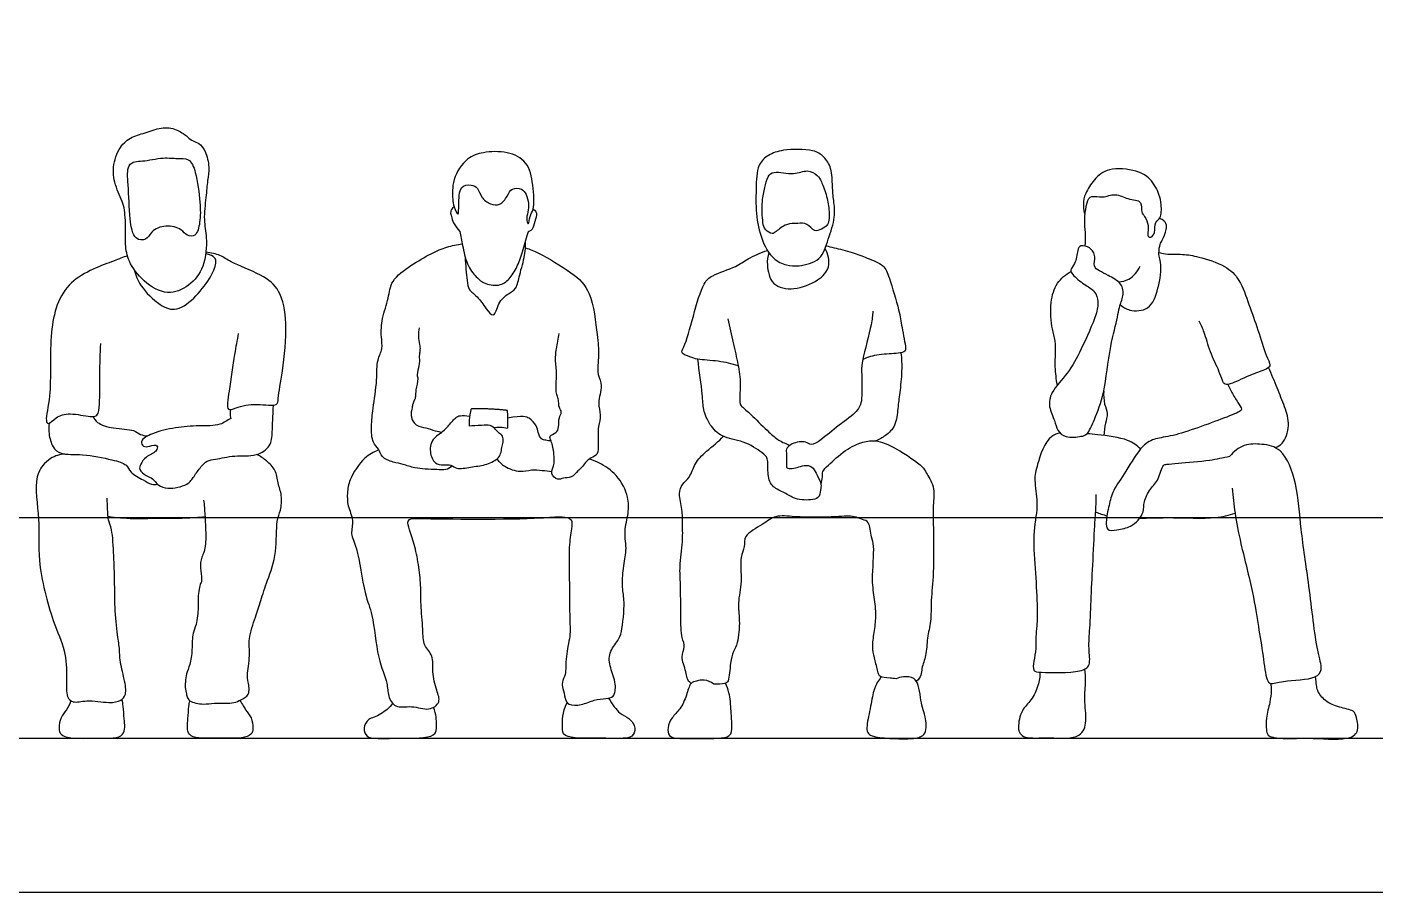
# Model space of a CAD drawing. Header units: millimetres. Extents: x 11.2 to 50.9, y -0.3 to 14.1.
# Drawn here: x 21.341 to 24.134, y 0.177 to 1.969 of the extents above; entities that cross this region are included whole.
import ezdxf

# ---------------------------------------------------------------- set-up
doc = ezdxf.new("R2010")
doc.units = ezdxf.units.MM
for name, color, linetype, true_color in [('AG-DIAGRAM', 7, 'Continuous', 0xfecc66), ('AG-GUIDES', 7, 'Continuous', 0xcccccc), ('AG-PEOPLE', 7, 'Continuous', 0x66ccff), ('X-VPRT', 6, 'Continuous', 0xff00ff)]:
    doc.layers.add(name, color=color, linetype=linetype, true_color=true_color)

msp = doc.modelspace()

# ---------------------------------------------------------------- linework, layer by layer
at = {"layer": 'AG-DIAGRAM'}
msp.add_line((21.2731, 0.4955), (28.6599, 0.4955), dxfattribs=at)
at = {"layer": 'AG-GUIDES'}
msp.add_line((21.2731, 0.9527), (24.8739, 0.9527), dxfattribs=at)
at = {"layer": 'AG-PEOPLE'}
for points, degree, knots in [([(21.5439, 1.5803), (21.5444, 1.573), (21.546, 1.5546), (21.5438, 1.5184), (21.5503, 1.4819), (21.5812, 1.441), (21.6312, 1.4105), (21.679, 1.4319), (21.7101, 1.4712), (21.7147, 1.5328), (21.706, 1.5692), (21.7119, 1.6161), (21.7147, 1.6509), (21.7197, 1.6782), (21.7121, 1.7112), (21.6983, 1.729), (21.6844, 1.7321), (21.673, 1.7423), (21.654, 1.7569), (21.6226, 1.7639), (21.59, 1.7502), (21.5578, 1.7432), (21.5314, 1.7216), (21.5163, 1.6781), (21.5237, 1.6377), (21.543, 1.6005), (21.5435, 1.5868), (21.5439, 1.5803)], 3, [0, 0, 0, 0, 0.286911, 0.631509, 0.976207, 1.383601, 1.805333, 2.195213, 2.59547, 3.035135, 3.389691, 3.77884, 4.118182, 4.418633, 4.748896, 5.01267, 5.218706, 5.438255, 5.716756, 6.034158, 6.372357, 6.698938, 7.024653, 7.402657, 7.772835, 8.137648, 8.390422, 8.390422, 8.390422, 8.390422]), ([(22.3897, 1.5919), (22.388, 1.5857), (22.382, 1.58), (22.3807, 1.5563), (22.3747, 1.5701), (22.3792, 1.5861), (22.3812, 1.6036), (22.376, 1.6227), (22.3669, 1.6349), (22.3446, 1.6365), (22.3367, 1.6185), (22.3218, 1.5983), (22.3004, 1.6017), (22.2815, 1.6149), (22.2764, 1.6362), (22.2615, 1.6435), (22.2374, 1.6406), (22.2362, 1.6129), (22.2352, 1.6032), (22.236, 1.5714), (22.2242, 1.599), (22.2231, 1.6125), (22.2207, 1.6555), (22.2515, 1.699), (22.2862, 1.7106), (22.3362, 1.7129), (22.38, 1.691), (22.39, 1.6437), (22.3926, 1.6027), (22.3897, 1.5919)], 3, [0, 0, 0, 0, 0.231327, 0.456305, 0.610903, 0.850375, 1.092185, 1.342288, 1.558497, 1.801477, 2.045593, 2.319574, 2.568437, 2.83799, 3.094275, 3.316425, 3.570924, 3.844133, 4.05631, 4.305485, 4.539333, 4.772093, 5.134048, 5.539923, 5.879943, 6.279319, 6.657624, 7.052574, 7.455922, 7.455922, 7.455922, 7.455922]), ([(22.9144, 1.4763), (22.9055, 1.4788), (22.8851, 1.4885), (22.8639, 1.5237), (22.8503, 1.5762), (22.8518, 1.6317), (22.8527, 1.684), (22.8776, 1.7051), (22.9076, 1.7164), (22.9696, 1.7166), (22.9925, 1.7016), (23.0094, 1.6763), (23.0094, 1.6389), (23.0123, 1.6096), (23.017, 1.5739), (23.0006, 1.5302), (22.9885, 1.4843), (22.9407, 1.473), (22.9227, 1.474), (22.9144, 1.4763)], 3, [0, 0, 0, 0, 0.297865, 0.642057, 1.042659, 1.458122, 1.842905, 2.13324, 2.445788, 2.869184, 3.149411, 3.439598, 3.770187, 4.068507, 4.389503, 4.7642, 5.128356, 5.488916, 5.770476, 5.770476, 5.770476, 5.770476]), ([(21.5646, 1.69), (21.56, 1.6889), (21.5471, 1.6824), (21.5514, 1.639), (21.553, 1.5746), (21.5609, 1.5284), (21.5896, 1.5259), (21.5976, 1.5472), (21.6282, 1.5608), (21.6613, 1.5517), (21.6713, 1.5359), (21.6926, 1.5345), (21.7004, 1.5671), (21.7005, 1.6059), (21.6922, 1.6662), (21.6786, 1.6986), (21.6514, 1.696), (21.624, 1.6999), (21.5808, 1.6905), (21.5693, 1.6912), (21.5646, 1.69)], 3, [0, 0, 0, 0, 0.221199, 0.580979, 1.061497, 1.431132, 1.683715, 1.938102, 2.259414, 2.584467, 2.824047, 3.047448, 3.350539, 3.720719, 4.17252, 4.48775, 4.759125, 5.070555, 5.447252, 5.675568, 5.675568, 5.675568, 5.675568]), ([(23.6566, 1.5767), (23.6543, 1.5803), (23.6489, 1.5848), (23.6514, 1.6068), (23.6371, 1.6113), (23.6213, 1.6121), (23.5953, 1.6265), (23.5707, 1.6138), (23.5456, 1.6217), (23.536, 1.6072), (23.5331, 1.5716), (23.5282, 1.6039), (23.5333, 1.6249), (23.5519, 1.6543), (23.5817, 1.6793), (23.6391, 1.6732), (23.6697, 1.6567), (23.6879, 1.6226), (23.6916, 1.6024), (23.6921, 1.5721), (23.6768, 1.5659), (23.6794, 1.5433), (23.671, 1.5319), (23.6629, 1.5349), (23.6633, 1.5449), (23.6657, 1.5578), (23.6598, 1.5719), (23.6566, 1.5767)], 3, [0, 0, 0, 0, 0.190299, 0.437819, 0.636029, 0.866211, 1.166418, 1.4608, 1.732439, 1.963212, 2.234964, 2.476208, 2.760543, 3.090638, 3.44158, 3.859056, 4.181361, 4.528103, 4.791191, 5.084957, 5.293611, 5.554935, 5.753531, 5.891026, 6.058715, 6.270974, 6.529055, 6.529055, 6.529055, 6.529055]), ([(22.87, 1.6364), (22.868, 1.6274), (22.8632, 1.6088), (22.8647, 1.5643), (22.8692, 1.5489), (22.8854, 1.539), (22.894, 1.5458), (22.9141, 1.5632), (22.938, 1.5615), (22.9579, 1.5644), (22.9719, 1.5432), (22.9872, 1.5506), (23.0033, 1.5582), (23.0036, 1.5888), (22.9991, 1.6171), (22.9873, 1.6486), (22.9803, 1.6625), (22.9566, 1.6755), (22.9302, 1.661), (22.8892, 1.6723), (22.8747, 1.66), (22.8717, 1.6445), (22.87, 1.6364)], 3, [0, 0, 0, 0, 0.295216, 0.655348, 0.874401, 1.089156, 1.258184, 1.533187, 1.799576, 2.035357, 2.283944, 2.488602, 2.706938, 2.992593, 3.297207, 3.608813, 3.823957, 4.084456, 4.379672, 4.723781, 4.939538, 5.205228, 5.205228, 5.205228, 5.205228]), ([(22.226, 1.5964), (22.2164, 1.5885), (22.2208, 1.5766), (22.2246, 1.559), (22.2381, 1.5458)], 3, [0, 0, 0, 0, 0.487386, 1.100025, 1.100025, 1.100025, 1.100025]), ([(22.3804, 1.5456), (22.3889, 1.5484), (22.3908, 1.5582), (22.3965, 1.5757), (22.3993, 1.5842), (22.3897, 1.5919)], 3, [0, 0, 0, 0, 0.350214, 0.802569, 1.160636, 1.160636, 1.160636, 1.160636]), ([(23.5327, 1.5829), (23.5322, 1.5759), (23.5314, 1.5621), (23.5347, 1.5373), (23.5331, 1.5263), (23.5332, 1.5153)], 3, [0, 0, 0, 0, 0.2762647, 0.5701591, 0.8319261, 0.8319261, 0.8319261, 0.8319261]), ([(23.6862, 1.5001), (23.687, 1.5174), (23.6943, 1.5282), (23.7029, 1.5485), (23.7029, 1.5664), (23.6878, 1.5728)], 3, [0, 0, 0, 0, 0.502654, 1.113637, 1.681132, 1.681132, 1.681132, 1.681132]), ([(22.2381, 1.5458), (22.2395, 1.5359), (22.2434, 1.5166), (22.2514, 1.4775), (22.2709, 1.4508), (22.2899, 1.4359), (22.323, 1.4315), (22.3434, 1.4493), (22.3589, 1.4761), (22.3688, 1.5059), (22.3761, 1.535), (22.3804, 1.5456)], 3, [0, 0, 0, 0, 0.325943, 0.701579, 1.040165, 1.330688, 1.659254, 1.958852, 2.285745, 2.636388, 2.983698, 2.983698, 2.983698, 2.983698]), ([(22.2202, 1.061), (22.2162, 1.0505), (22.187, 1.0528), (22.1454, 1.0535), (22.1209, 1.0638), (22.1002, 1.0669), (22.0749, 1.0766), (22.0708, 1.0957), (22.0554, 1.108), (22.0539, 1.1435), (22.0577, 1.1794), (22.0672, 1.237), (22.0648, 1.2786), (22.0793, 1.3024), (22.0738, 1.3281), (22.0758, 1.3662), (22.091, 1.4071), (22.0941, 1.4453), (22.1367, 1.476), (22.1772, 1.4999), (22.2103, 1.5143), (22.2321, 1.5186), (22.2428, 1.5197)], 3, [0, 0, 0, 0, 0.316522, 0.710053, 1.004214, 1.273588, 1.564813, 1.808829, 2.056179, 2.389555, 2.749976, 3.197124, 3.573296, 3.865371, 4.154986, 4.515083, 4.901405, 5.251517, 5.662277, 6.068969, 6.417148, 6.749208, 6.749208, 6.749208, 6.749208]), ([(22.2491, 1.4923), (22.2488, 1.4763), (22.2536, 1.4454), (22.2545, 1.4245), (22.2756, 1.411), (22.2906, 1.3875), (22.3093, 1.3636), (22.3168, 1.3992), (22.3376, 1.417), (22.3565, 1.4266), (22.3611, 1.4567), (22.3739, 1.4962), (22.3738, 1.5155), (22.3736, 1.525)], 3, [0, 0, 0, 0, 0.395455, 0.645678, 0.915334, 1.233983, 1.484917, 1.773618, 2.080133, 2.328561, 2.633763, 3.003742, 3.309068, 3.309068, 3.309068, 3.309068]), ([(22.3736, 1.5119), (22.3832, 1.5084), (22.4024, 1.5015), (22.4716, 1.4604), (22.5126, 1.4222), (22.5222, 1.3312), (22.5271, 1.2915), (22.5208, 1.2488), (22.5357, 1.2265), (22.5214, 1.1904), (22.5318, 1.1659), (22.524, 1.1422), (22.5244, 1.1215), (22.524, 1.1064), (22.5255, 1.0822), (22.5094, 1.0775), (22.4979, 1.0679), (22.4901, 1.0557), (22.4822, 1.0499), (22.4695, 1.0341), (22.4521, 1.0363), (22.4405, 1.0286), (22.4238, 1.0447), (22.4341, 1.0601), (22.4338, 1.0846), (22.4285, 1.1102), (22.4209, 1.1232), (22.4388, 1.1275), (22.4436, 1.141), (22.442, 1.1596), (22.4507, 1.1712), (22.4426, 1.181), (22.4428, 1.1933), (22.4408, 1.204), (22.4359, 1.2131), (22.4383, 1.2418), (22.4379, 1.2618), (22.4357, 1.276), (22.4365, 1.2891), (22.4373, 1.303), (22.4414, 1.3183), (22.443, 1.329), (22.4437, 1.3344)], 3, [0, 0, 0, 0, 0.316529, 0.818336, 1.251337, 1.78086, 2.15586, 2.514373, 2.798598, 3.13743, 3.425797, 3.705087, 3.960835, 4.189912, 4.452495, 4.667754, 4.890257, 5.102371, 5.282848, 5.529327, 5.759916, 5.958099, 6.194823, 6.422188, 6.705711, 7.00381, 7.191109, 7.403673, 7.61359, 7.858971, 8.060564, 8.246584, 8.446547, 8.630437, 8.810767, 9.11426, 9.376079, 9.588643, 9.793046, 10.00561, 10.232461, 10.46305, 10.46305, 10.46305, 10.46305]), ([(22.8779, 1.5022), (22.8755, 1.4937), (22.8731, 1.4767), (22.8826, 1.4308), (22.9316, 1.423), (22.9801, 1.4423), (23.0077, 1.4702), (23.001, 1.4991), (22.9948, 1.5104)], 3, [0, 0, 0, 0, 0.280028, 0.626893, 0.984488, 1.379749, 1.70376, 2.042317, 2.042317, 2.042317, 2.042317]), ([(22.9969, 1.5161), (23.0024, 1.5147), (23.0134, 1.5116), (23.0525, 1.5029), (23.0818, 1.49), (23.1172, 1.4779), (23.1282, 1.449), (23.1488, 1.3814), (23.1531, 1.3499), (23.1624, 1.3053), (23.1608, 1.2963), (23.1457, 1.2924), (23.1033, 1.2918), (23.0828, 1.2847), (23.0727, 1.2804)], 3, [0, 0, 0, 0, 0.225669, 0.563412, 0.887215, 1.246616, 1.551982, 2.005831, 2.347998, 2.713979, 2.863274, 3.066444, 3.373008, 3.694821, 3.694821, 3.694821, 3.694821]), ([(23.5368, 1.1262), (23.5335, 1.1228), (23.525, 1.1209), (23.493, 1.1168), (23.4751, 1.1329), (23.471, 1.1542), (23.4566, 1.1825), (23.4622, 1.2147), (23.4998, 1.2525), (23.5253, 1.3003), (23.5573, 1.3713), (23.5612, 1.3989), (23.5547, 1.4234), (23.5314, 1.4352), (23.5078, 1.4546), (23.5016, 1.467), (23.5145, 1.4787), (23.5174, 1.5055), (23.5226, 1.519), (23.5438, 1.5128), (23.5499, 1.5035), (23.5558, 1.493), (23.5489, 1.4728), (23.5639, 1.4633), (23.5811, 1.4544), (23.6111, 1.4392), (23.6142, 1.4121), (23.6031, 1.388), (23.6014, 1.3661), (23.5832, 1.3049), (23.5752, 1.2124), (23.5544, 1.1593), (23.5422, 1.1315), (23.5368, 1.1262)], 3, [0, 0, 0, 0, 0.206925, 0.523403, 0.788616, 1.052264, 1.368757, 1.682874, 2.089722, 2.527144, 3.02862, 3.329033, 3.596322, 3.888548, 4.206029, 4.395492, 4.617751, 4.917125, 5.111263, 5.355602, 5.547478, 5.740033, 5.986271, 6.204815, 6.465051, 6.786234, 7.068956, 7.356639, 7.618971, 8.071415, 8.632201, 9.073425, 9.406271, 9.406271, 9.406271, 9.406271]), ([(21.5489, 1.4953), (21.5393, 1.4919), (21.5208, 1.4834), (21.4159, 1.4483), (21.3843, 1.3374), (21.3936, 1.2108), (21.378, 1.1573), (21.3849, 1.1434), (21.4016, 1.1633), (21.4298, 1.1707), (21.4705, 1.1611), (21.4889, 1.1627), (21.4921, 1.1918), (21.4911, 1.2515), (21.4928, 1.2921), (21.4937, 1.3132)], 3, [0, 0, 0, 0, 0.316533, 0.885147, 1.487096, 2.143409, 2.553818, 2.711864, 2.967045, 3.283328, 3.653578, 3.870486, 4.151536, 4.599062, 5.054982, 5.054982, 5.054982, 5.054982]), ([(21.5633, 1.4662), (21.5664, 1.4546), (21.5745, 1.4318), (21.6145, 1.3916), (21.6524, 1.3779), (21.6934, 1.4118), (21.7222, 1.4502), (21.7357, 1.4824), (21.7277, 1.4952), (21.7164, 1.4983), (21.711, 1.4994)], 3, [0, 0, 0, 0, 0.343213, 0.768597, 1.110338, 1.508533, 1.918976, 2.240172, 2.446748, 2.670276, 2.670276, 2.670276, 2.670276]), ([(21.7787, 1.3341), (21.776, 1.3196), (21.7707, 1.2907), (21.7609, 1.2202), (21.7523, 1.1706), (21.7767, 1.1826), (21.8154, 1.1904), (21.8611, 1.1817), (21.8609, 1.2029), (21.8718, 1.2601), (21.881, 1.3529), (21.8683, 1.4246), (21.8278, 1.4572), (21.7635, 1.4805), (21.7427, 1.497), (21.7221, 1.5014), (21.7114, 1.5026)], 3, [0, 0, 0, 0, 0.380198, 0.881468, 1.232515, 1.46121, 1.842338, 2.202317, 2.412142, 2.846209, 3.413722, 3.887823, 4.292574, 4.760561, 5.05756, 5.366824, 5.366824, 5.366824, 5.366824]), ([(22.8147, 1.2673), (22.8011, 1.2712), (22.7755, 1.2781), (22.7303, 1.2795), (22.7166, 1.2858), (22.6933, 1.2928), (22.7053, 1.3088), (22.7214, 1.3708), (22.741, 1.4381), (22.7604, 1.456), (22.8102, 1.4711), (22.8333, 1.4896), (22.8614, 1.5015), (22.8752, 1.5064)], 3, [0, 0, 0, 0, 0.364073, 0.730573, 0.959745, 1.199905, 1.400687, 1.858224, 2.326522, 2.609876, 3.027755, 3.336343, 3.697451, 3.697451, 3.697451, 3.697451]), ([(23.6064, 1.394), (23.612, 1.389), (23.6249, 1.3797), (23.6694, 1.3812), (23.6863, 1.4282), (23.694, 1.478), (23.6826, 1.5049), (23.6982, 1.4975), (23.7374, 1.4996), (23.7685, 1.4933), (23.8248, 1.4762), (23.8551, 1.4459), (23.8731, 1.3929), (23.8919, 1.3429), (23.9065, 1.2915), (23.9188, 1.2695), (23.9115, 1.26), (23.8769, 1.2497), (23.8409, 1.2312), (23.823, 1.2264), (23.8172, 1.238), (23.8112, 1.2579), (23.7912, 1.296), (23.7817, 1.3364), (23.7734, 1.352), (23.7695, 1.3596)], 3, [0, 0, 0, 0, 0.273271, 0.621309, 1.009267, 1.430663, 1.684444, 1.862623, 2.22096, 2.55695, 2.986848, 3.357541, 3.778588, 4.207497, 4.629836, 4.897444, 5.063459, 5.40603, 5.783873, 6.005242, 6.185398, 6.445893, 6.824831, 7.195525, 7.485079, 7.485079, 7.485079, 7.485079]), ([(23.4759, 1.2274), (23.4739, 1.2401), (23.4698, 1.2642), (23.4742, 1.3198), (23.4636, 1.3429), (23.4602, 1.3993), (23.4728, 1.4395), (23.4934, 1.457), (23.5043, 1.463)], 3, [0, 0, 0, 0, 0.356335, 0.77169, 1.065786, 1.487064, 1.858826, 2.208931, 2.208931, 2.208931, 2.208931]), ([(23.6026, 1.4412), (23.6101, 1.4416), (23.6292, 1.4457), (23.6427, 1.463), (23.6477, 1.474)], 3, [1.9439181, 1.9439181, 1.9439181, 1.9439181, 2.1559093, 2.5013176, 2.5013176, 2.5013176, 2.5013176]), ([(23.0936, 1.3804), (23.0927, 1.371), (23.0919, 1.3539), (23.0708, 1.2781), (23.07, 1.2574), (23.0722, 1.2002), (23.0672, 1.1844), (23.0601, 1.1704), (23.022, 1.1439), (22.9885, 1.1148), (22.9655, 1.1006), (22.9548, 1.1122), (22.9259, 1.1081), (22.9126, 1.095), (22.9156, 1.0836), (22.9146, 1.0655), (22.9144, 1.0563)], 3, [0, 0, 0, 0, 0.297988, 0.779537, 1.064817, 1.477003, 1.703975, 1.911485, 2.290169, 2.679688, 2.943177, 3.14104, 3.434979, 3.661645, 3.843873, 4.137977, 4.137977, 4.137977, 4.137977]), ([(22.1533, 1.3462), (22.1522, 1.3404), (22.1511, 1.3287), (22.1543, 1.3116), (22.1559, 1.3009), (22.1533, 1.2905), (22.1542, 1.2774), (22.1536, 1.268), (22.1476, 1.2483), (22.1526, 1.2404), (22.1455, 1.2176), (22.1465, 1.2042), (22.1437, 1.196), (22.1396, 1.1884), (22.1391, 1.18), (22.1371, 1.1742), (22.1369, 1.1639), (22.1382, 1.1575), (22.1426, 1.148), (22.1529, 1.1413), (22.1728, 1.1378), (22.189, 1.1313), (22.2047, 1.1298), (22.1801, 1.1181), (22.1734, 1.0897), (22.1847, 1.0632), (22.2039, 1.0612), (22.22, 1.0636), (22.2314, 1.0517), (22.2612, 1.0583), (22.2896, 1.0607), (22.3161, 1.0729), (22.323, 1.0851), (22.3247, 1.0981), (22.3279, 1.1088), (22.3279, 1.1226), (22.3195, 1.1268), (22.3121, 1.1357), (22.3005, 1.1457), (22.2836, 1.1431), (22.263, 1.1432), (22.2576, 1.1423)], 3, [0, 0, 0, 0, 0.240943, 0.478121, 0.663751, 0.849694, 1.051538, 1.23427, 1.483747, 1.654812, 1.926899, 2.13937, 2.303087, 2.470045, 2.631557, 2.775838, 2.95523, 3.103105, 3.281037, 3.477648, 3.733656, 3.986186, 4.150729, 4.393946, 4.702693, 4.991061, 5.228647, 5.451202, 5.664371, 5.968204, 6.28524, 6.584775, 6.791251, 6.99344, 7.188763, 7.389009, 7.553468, 7.748589, 7.961971, 8.201392, 8.487307, 8.487307, 8.487307, 8.487307]), ([(22.7929, 1.3644), (22.7967, 1.3479), (22.8041, 1.3152), (22.8145, 1.2701), (22.8213, 1.2309), (22.8155, 1.1879), (22.8247, 1.1811), (22.8461, 1.162), (22.8776, 1.1297), (22.8979, 1.1126), (22.9139, 1.1054), (22.9218, 1.1028)], 3, [0, 0, 0, 0, 0.399046, 0.7774, 1.142033, 1.49356, 1.66442, 1.960191, 2.342043, 2.631979, 2.911632, 2.911632, 2.911632, 2.911632]), ([(23.1519, 1.2943), (23.1531, 1.2818), (23.1544, 1.2571), (23.1495, 1.2117), (23.1452, 1.1802), (23.1419, 1.1417), (23.121, 1.1227), (23.1066, 1.1147), (23.0995, 1.1117)], 3, [0, 0, 0, 0, 0.343538, 0.7199, 1.03687, 1.35086, 1.657488, 1.926253, 1.926253, 1.926253, 1.926253]), ([(22.9144, 1.0563), (22.9184, 1.0553), (22.9267, 1.052), (22.9545, 1.0645), (22.9715, 1.0563), (22.9774, 1.0408), (22.9883, 1.0216), (22.9845, 1.0102), (22.9843, 0.9886), (22.9455, 0.9889), (22.9293, 0.9927), (22.9077, 1.0064), (22.8822, 1.0162), (22.8746, 1.0457), (22.8778, 1.0761), (22.8636, 1.0882), (22.8256, 1.1136), (22.7811, 1.1167), (22.7536, 1.1462), (22.7416, 1.1762), (22.7412, 1.2086), (22.7339, 1.2569), (22.7308, 1.2811)], 3, [0, 0, 0, 0, 0.197458, 0.4967, 0.723288, 0.950299, 1.206044, 1.398909, 1.625919, 1.947862, 2.186885, 2.464454, 2.748701, 3.048076, 3.347651, 3.575725, 3.949356, 4.314433, 4.62795, 4.981161, 5.302947, 5.782217, 5.782217, 5.782217, 5.782217]), ([(23.9272, 1.0978), (23.933, 1.0997), (23.946, 1.107), (23.9594, 1.1446), (23.9471, 1.1828), (23.9314, 1.2216), (23.9198, 1.2498), (23.9138, 1.2638)], 3, [8.377684, 8.377684, 8.377684, 8.377684, 8.570199, 8.927554, 9.289453, 9.660656, 10.048601, 10.048601, 10.048601, 10.048601]), ([(23.572, 1.215), (23.5717, 1.206), (23.5721, 1.188), (23.5821, 1.1684), (23.5742, 1.148), (23.5731, 1.1315), (23.5723, 1.1231)], 3, [0, 0, 0, 0, 0.297266, 0.556916, 0.816329, 1.103696, 1.103696, 1.103696, 1.103696]), ([(23.8292, 1.2286), (23.8319, 1.223), (23.8375, 1.212), (23.849, 1.1922), (23.8587, 1.1778), (23.8553, 1.1722), (23.8168, 1.157), (23.7171, 1.1202), (23.6802, 1.1182), (23.6492, 1.1026), (23.6187, 1.0481), (23.591, 1.0105), (23.5828, 0.9783), (23.5764, 0.9475), (23.5778, 0.9249), (23.6013, 0.9269), (23.6278, 0.9334), (23.6436, 0.9464), (23.6558, 0.9648), (23.654, 0.9861), (23.6682, 1.0133), (23.6869, 1.0304), (23.6931, 1.0626), (23.7041, 1.0634), (23.7288, 1.0657), (23.7913, 1.0706), (23.8185, 1.0769), (23.8334, 1.0799)], 3, [0, 0, 0, 0, 0.246459, 0.528388, 0.755303, 0.867797, 1.222997, 1.825086, 2.173262, 2.490975, 2.942532, 3.335945, 3.665983, 4.019414, 4.210404, 4.454879, 4.762702, 5.019425, 5.278425, 5.539083, 5.847399, 6.146033, 6.453957, 6.616054, 6.896958, 7.357788, 7.707567, 7.707567, 7.707567, 7.707567]), ([(21.7631, 1.158), (21.7551, 1.1545), (21.7415, 1.1418), (21.6957, 1.144), (21.6487, 1.14), (21.6032, 1.1294), (21.5741, 1.1136), (21.5812, 1.0981), (21.5949, 1.1006), (21.6135, 1.1052), (21.6091, 1.0871), (21.5868, 1.0803), (21.5761, 1.0641), (21.5721, 1.0516), (21.5879, 1.0391), (21.6011, 1.0343), (21.6068, 1.0267), (21.6143, 1.0189), (21.6331, 1.0109), (21.6746, 1.0188), (21.6865, 1.038), (21.7006, 1.0579), (21.7139, 1.0716), (21.7327, 1.0735), (21.772, 1.0829), (21.8152, 1.0783), (21.8475, 1.0997), (21.8491, 1.1312), (21.8506, 1.162), (21.8516, 1.1857)], 3, [0.588208, 0.588208, 0.588208, 0.588208, 0.881773, 1.262716, 1.668761, 2.073849, 2.378982, 2.566398, 2.779195, 3.000252, 3.193307, 3.470954, 3.723513, 3.915324, 4.162162, 4.382319, 4.554118, 4.738309, 4.995729, 5.360956, 5.633218, 5.918416, 6.162806, 6.406601, 6.773857, 7.159343, 7.492973, 7.808852, 8.199854, 8.199854, 8.199854, 8.199854]), ([(21.7626, 1.1766), (21.7617, 1.1723), (21.7617, 1.1633), (21.7627, 1.1598), (21.7631, 1.158)], 3, [0, 0, 0, 0, 0.2086187, 0.3416336, 0.3416336, 0.3416336, 0.3416336]), ([(22.2576, 1.1423), (22.2573, 1.1627), (22.2621, 1.1789), (22.2965, 1.1797), (22.3361, 1.1755), (22.3364, 1.1629), (22.3367, 1.1379)], 2, [0.0658607, 0.0658607, 0.0658607, 0.1633513, 0.1633513, 0.4137499, 0.4137499, 0.4954632, 0.4954632, 0.4954632]), ([(21.3868, 1.1482), (21.3858, 1.1409), (21.3853, 1.1265), (21.3929, 1.0981), (21.4117, 1.0818), (21.4577, 1.0859), (21.5147, 1.0731), (21.5484, 1.0645), (21.554, 1.0448), (21.5816, 1.0314), (21.5978, 1.0202), (21.6076, 1.0211), (21.6119, 1.0218)], 3, [0, 0, 0, 0, 0.267703, 0.571029, 0.837485, 1.219298, 1.668664, 1.989544, 2.229007, 2.541166, 2.795597, 3.002906, 3.002906, 3.002906, 3.002906]), ([(21.4778, 1.1622), (21.4803, 1.1577), (21.4861, 1.1475), (21.52, 1.1361), (21.562, 1.1364), (21.5748, 1.1239), (21.5859, 1.1225), (21.5911, 1.1221)], 3, [0, 0, 0, 0, 0.224421, 0.563047, 0.932961, 1.164138, 1.389509, 1.389509, 1.389509, 1.389509]), ([(22.1983, 1.1278), (22.2035, 1.1324), (22.2135, 1.141), (22.2277, 1.1601), (22.2382, 1.1649), (22.2504, 1.1642), (22.2573, 1.1628)], 3, [0, 0, 0, 0, 0.274309, 0.56205, 0.765755, 1.004566, 1.004566, 1.004566, 1.004566]), ([(22.4268, 1.1116), (22.4232, 1.1116), (22.4162, 1.113), (22.4057, 1.1145), (22.3996, 1.1296), (22.3977, 1.1434), (22.3822, 1.1598), (22.3692, 1.1646), (22.3364, 1.1589)], 3, [0, 0, 0, 0, 0.262181, 0.509632, 0.814138, 1.115388, 1.486756, 1.827376, 1.827376, 1.827376, 1.827376]), ([(22.3079, 1.1391), (22.3124, 1.1399), (22.3204, 1.1407), (22.3316, 1.1392), (22.3367, 1.1379)], 3, [0, 0, 0, 0, 0.2116767, 0.4062334, 0.4062334, 0.4062334, 0.4062334]), ([(22.7169, 0.6091), (22.7084, 0.6153), (22.7079, 0.635), (22.6939, 0.6641), (22.7063, 0.6849), (22.6961, 0.7052), (22.6954, 0.7508), (22.6956, 0.8142), (22.6925, 0.8509), (22.7002, 0.9023), (22.6992, 0.9371), (22.6994, 0.9694), (22.6904, 1.0013), (22.6979, 1.0235), (22.7153, 1.0354), (22.7244, 1.0668), (22.7461, 1.0892), (22.7753, 1.1111), (22.7835, 1.1211)], 3, [16.749974, 16.749974, 16.749974, 16.749974, 17.032141, 17.366783, 17.63476, 17.897853, 18.298241, 18.770075, 19.135576, 19.554586, 19.906274, 20.241139, 20.57285, 20.843669, 21.099384, 21.419565, 21.75428, 22.106453, 22.106453, 22.106453, 22.106453]), ([(23.4816, 1.128), (23.4755, 1.1268), (23.4515, 1.1179), (23.4343, 1.0624), (23.4265, 1.0307), (23.4378, 0.9813), (23.4245, 0.9241), (23.4296, 0.8475), (23.4349, 0.7758), (23.434, 0.7292), (23.4308, 0.7063), (23.4324, 0.681), (23.4269, 0.6568), (23.4246, 0.634), (23.4447, 0.6314), (23.5225, 0.6307), (23.5462, 0.6457), (23.5396, 0.684), (23.544, 0.7245), (23.546, 0.7914), (23.5497, 0.8608), (23.5535, 0.9423), (23.5555, 0.9609), (23.5565, 0.9879), (23.5567, 1.0007)], 3, [1.424981, 1.424981, 1.424981, 1.424981, 1.570975, 2.031064, 2.366958, 2.75849, 3.197374, 3.701821, 4.194751, 4.579361, 4.850653, 5.134324, 5.427892, 5.673569, 5.904121, 6.413339, 6.690454, 7.02218, 7.394424, 7.856154, 8.356099, 8.860273, 9.115715, 9.471658, 9.471658, 9.471658, 9.471658]), ([(23.6485, 1.0951), (23.6403, 1.1021), (23.6235, 1.1167), (23.5684, 1.124), (23.5441, 1.126), (23.5372, 1.1265)], 3, [0, 0, 0, 0, 0.3248285, 0.7813287, 0.9671031, 0.9671031, 0.9671031, 0.9671031]), ([(22.0699, 1.0932), (22.0593, 1.0883), (22.0373, 1.0783), (22.0087, 1.0331), (22.0044, 1.0049), (22.0043, 0.9766), (22.0193, 0.9478), (22.0097, 0.9177), (22.0269, 0.8911), (22.0394, 0.7905), (22.0593, 0.7526), (22.0649, 0.6631), (22.0887, 0.6122), (22.0881, 0.5838), (22.1031, 0.5559), (22.1387, 0.5652), (22.1729, 0.5505), (22.1998, 0.57), (22.1887, 0.5959), (22.1795, 0.6326), (22.1843, 0.6669), (22.1611, 0.6879), (22.1618, 0.7219), (22.1563, 0.7723), (22.1579, 0.804), (22.1529, 0.8543), (22.1453, 0.8924), (22.1336, 0.9255), (22.1268, 0.9517), (22.1788, 0.9502), (22.3772, 0.9479), (22.4444, 0.9557), (22.4719, 0.9518), (22.4689, 0.9286), (22.463, 0.8902), (22.4652, 0.8201), (22.4647, 0.753), (22.4675, 0.7069), (22.4605, 0.6871), (22.4565, 0.644), (22.4576, 0.6282), (22.4485, 0.6113), (22.4514, 0.5995), (22.456, 0.5776), (22.4615, 0.5634), (22.4913, 0.5638), (22.5157, 0.5758), (22.5398, 0.5779), (22.5586, 0.5796), (22.5624, 0.6099), (22.549, 0.6411), (22.5447, 0.6728), (22.5667, 0.6984), (22.5738, 0.7159), (22.5806, 0.7786), (22.5739, 0.804), (22.5759, 0.8525), (22.5851, 0.8849), (22.5769, 0.9237), (22.5882, 0.9622), (22.5878, 0.9973), (22.5672, 1.0408), (22.5283, 1.0667), (22.5131, 1.072), (22.5057, 1.0739)], 3, [0, 0, 0, 0, 0.337831, 0.793297, 1.10345, 1.398258, 1.717712, 2.018323, 2.334318, 2.832581, 3.221376, 3.754827, 4.182347, 4.481279, 4.767588, 5.09349, 5.437641, 5.721624, 6.003459, 6.359512, 6.685721, 6.982204, 7.309483, 7.718605, 8.03992, 8.340406, 8.698125, 9.044394, 9.290827, 9.666302, 11.313931, 11.789427, 12.058379, 12.300146, 12.616154, 13.012985, 13.49016, 13.868492, 14.134522, 14.503352, 14.737493, 14.97406, 15.168462, 15.411336, 15.627936, 15.895009, 16.193753, 16.476363, 16.700419, 16.988282, 17.327564, 17.64213, 17.955957, 18.213264, 18.658932, 18.958695, 19.241496, 19.570282, 19.927581, 20.282041, 20.620506, 21.064935, 21.446389, 21.720308, 21.720308, 21.720308, 21.720308]), ([(22.9862, 1.0215), (22.9876, 1.0266), (22.9903, 1.0368), (22.9881, 1.0494), (23.0031, 1.0623), (23.0355, 1.0943), (23.0723, 1.1102), (23.1012, 1.1145), (23.1425, 1.0975), (23.1973, 1.06), (23.2035, 1.046), (23.2232, 1.0166), (23.2174, 0.9758), (23.2193, 0.9316), (23.2205, 0.8382), (23.2135, 0.7839), (23.2151, 0.7378), (23.2054, 0.704), (23.2052, 0.6667), (23.1936, 0.6419), (23.1939, 0.6214), (23.1839, 0.6137)], 3, [0, 0, 0, 0, 0.226444, 0.416049, 0.654932, 1.042688, 1.402944, 1.69576, 2.084065, 2.565373, 2.791597, 3.120267, 3.484042, 3.87729, 4.436995, 4.876744, 5.260897, 5.605854, 5.955022, 6.264732, 6.546627, 6.546627, 6.546627, 6.546627]), ([(23.838, 1.0137), (23.8395, 0.9965), (23.8438, 0.9605), (23.8555, 0.8976), (23.882, 0.7979), (23.8919, 0.7281), (23.9025, 0.669), (23.9078, 0.6182), (23.9175, 0.6061), (23.9454, 0.6165), (24.0116, 0.6164), (24.0264, 0.6394), (24.0117, 0.6819), (23.9983, 0.8143), (23.9796, 0.9263), (23.9748, 1.0194), (23.9451, 1.0972), (23.9002, 1.1057), (23.8622, 1.1061), (23.8413, 1.0894), (23.8334, 1.0799)], 3, [0, 0, 0, 0, 0.41279, 0.874595, 1.457035, 1.942194, 2.393496, 2.794198, 2.981763, 3.281885, 3.746074, 4.001956, 4.36506, 5.027947, 5.65298, 6.210422, 6.706804, 7.070353, 7.416915, 7.765755, 7.765755, 7.765755, 7.765755]), ([(21.4196, 1.0845), (21.4092, 1.0836), (21.3873, 1.0782), (21.3513, 1.0377), (21.3695, 0.9478), (21.3604, 0.8633), (21.3923, 0.7385), (21.4211, 0.6802), (21.4239, 0.6218), (21.4208, 0.5823), (21.4368, 0.5673), (21.4654, 0.5764), (21.5096, 0.5676), (21.5356, 0.5724), (21.548, 0.5867), (21.5429, 0.619), (21.5324, 0.6569), (21.5334, 0.6796), (21.5279, 0.7109), (21.5221, 0.7676), (21.523, 0.821), (21.5208, 0.87), (21.5182, 0.9281), (21.5089, 0.9471), (21.5088, 0.9595), (21.5072, 0.9743), (21.5073, 0.9933)], 3, [0, 0, 0, 0, 0.320509, 0.713049, 1.242508, 1.74759, 2.387814, 2.856905, 3.289609, 3.640858, 3.871936, 4.174073, 4.563043, 4.849699, 5.074801, 5.396552, 5.758978, 6.027549, 6.34473, 6.778522, 7.201272, 7.607389, 7.992478, 8.248539, 8.444309, 8.641874, 8.641874, 8.641874, 8.641874]), ([(21.7069, 0.9891), (21.708, 0.9788), (21.7097, 0.9582), (21.7111, 0.9291), (21.712, 0.8873), (21.6995, 0.8655), (21.7002, 0.8433), (21.7043, 0.8207), (21.6985, 0.8152), (21.6944, 0.7818), (21.6962, 0.7679), (21.6927, 0.7297), (21.6831, 0.714), (21.6835, 0.6789), (21.6798, 0.6488), (21.6703, 0.6299), (21.6695, 0.6132), (21.6679, 0.6045), (21.6709, 0.5904), (21.6723, 0.5814), (21.6772, 0.5709), (21.7079, 0.5644), (21.728, 0.5702), (21.7707, 0.5668), (21.7827, 0.5758), (21.8044, 0.5841), (21.7992, 0.6132), (21.7959, 0.6265), (21.8044, 0.6684), (21.7982, 0.7015), (21.8149, 0.747), (21.825, 0.781), (21.8393, 0.8239), (21.8598, 0.878), (21.8564, 0.9457), (21.8673, 0.9669), (21.8699, 0.9991), (21.8603, 1.024), (21.8574, 1.0519), (21.8376, 1.0707), (21.8243, 1.08), (21.817, 1.0836)], 3, [0, 0, 0, 0, 0.318641, 0.630235, 0.937291, 1.216978, 1.491228, 1.75274, 1.910606, 2.229286, 2.466377, 2.808116, 3.058879, 3.391425, 3.711193, 3.972809, 4.200344, 4.372352, 4.585695, 4.759422, 4.940404, 5.244883, 5.524615, 5.887165, 6.11161, 6.362248, 6.648971, 6.87147, 7.23306, 7.573556, 7.963077, 8.307558, 8.688763, 9.131402, 9.548493, 9.825496, 10.140575, 10.438836, 10.735389, 11.027171, 11.310721, 11.310721, 11.310721, 11.310721]), ([(22.3146, 1.0743), (22.3192, 1.0684), (22.3294, 1.0573), (22.3628, 1.0454), (22.3857, 1.0531), (22.4086, 1.0506), (22.4216, 1.0493), (22.4281, 1.0482)], 3, [0, 0, 0, 0, 0.269852, 0.599483, 0.878462, 1.147586, 1.400905, 1.400905, 1.400905, 1.400905]), ([(21.5088, 0.9555), (21.5262, 0.9532), (21.5609, 0.9496), (21.6209, 0.9524), (21.6671, 0.9514), (21.6957, 0.9534), (21.7097, 0.9547)], 3, [0, 0, 0, 0, 0.416119, 0.858912, 1.249651, 1.621603, 1.621603, 1.621603, 1.621603]), ([(23.1416, 0.6188), (23.1373, 0.6195), (23.1236, 0.6214), (23.108, 0.6208), (23.1045, 0.6321), (23.0984, 0.6573), (23.0916, 0.68), (23.0958, 0.7117), (23.1011, 0.7438), (23.0978, 0.7851), (23.0901, 0.8226), (23.0983, 0.8944), (23.0898, 0.9106), (23.0876, 0.9451), (23.0719, 0.9482), (23.0539, 0.9574), (23.0158, 0.9538), (22.9338, 0.9529), (22.8919, 0.9594), (22.8662, 0.9379), (22.8248, 0.9173), (22.8295, 0.8919), (22.8167, 0.8701), (22.8237, 0.82), (22.8125, 0.7762), (22.8186, 0.741), (22.815, 0.6935), (22.8039, 0.6756), (22.7975, 0.6521), (22.7965, 0.6139), (22.7867, 0.6079), (22.7728, 0.6077), (22.7638, 0.6078)], 3, [6.953139, 6.953139, 6.953139, 6.953139, 7.066501, 7.322487, 7.497858, 7.787211, 8.069464, 8.386782, 8.716661, 9.075029, 9.44466, 9.917198, 10.174769, 10.487167, 10.695933, 10.940001, 11.292611, 11.816944, 12.18034, 12.505631, 12.876394, 13.137503, 13.415016, 13.816768, 14.200099, 14.546253, 14.933155, 15.190289, 15.476711, 15.820948, 15.996319, 16.256018, 16.256018, 16.256018, 16.256018]), ([(23.6465, 0.9515), (23.6642, 0.9519), (23.7214, 0.9541), (23.802, 0.9485), (23.8307, 0.9581), (23.8442, 0.9621)], 3, [0.677314, 0.677314, 0.677314, 0.677314, 0.967087, 1.541652, 1.913675, 1.913675, 1.913675, 1.913675]), ([(22.7638, 0.6078), (22.7583, 0.6122), (22.7447, 0.6183), (22.7286, 0.6142), (22.7141, 0.6111), (22.708, 0.5836), (22.6953, 0.5559), (22.6766, 0.5393), (22.6675, 0.5183), (22.67, 0.499), (22.691, 0.4937), (22.7372, 0.4967), (22.8011, 0.4933), (22.8017, 0.5216), (22.8002, 0.5512), (22.797, 0.5902), (22.7912, 0.6033), (22.7883, 0.6096)], 3, [0, 0, 0, 0, 0.262527, 0.492475, 0.695092, 0.98621, 1.30595, 1.589826, 1.859477, 2.089056, 2.327351, 2.733878, 3.164611, 3.418581, 3.73923, 4.094144, 4.355942, 4.355942, 4.355942, 4.355942]), ([(23.1105, 0.6226), (23.105, 0.6151), (23.0946, 0.5984), (23.09, 0.5625), (23.0804, 0.5238), (23.0816, 0.507), (23.0924, 0.4984), (23.1301, 0.4949), (23.1761, 0.4935), (23.207, 0.5015), (23.2033, 0.5412), (23.1955, 0.5584), (23.1926, 0.5804), (23.1886, 0.6051), (23.1805, 0.6222), (23.1566, 0.624), (23.1465, 0.621), (23.1416, 0.6188)], 3, [0, 0, 0, 0, 0.302494, 0.650309, 1.013302, 1.233359, 1.42451, 1.772789, 2.172959, 2.462809, 2.794679, 3.050233, 3.315849, 3.603824, 3.838717, 4.102769, 4.332417, 4.332417, 4.332417, 4.332417]), ([(23.4401, 0.6325), (23.4398, 0.6231), (23.4373, 0.6045), (23.423, 0.5741), (23.4003, 0.5547), (23.3935, 0.5192), (23.398, 0.5051), (23.4101, 0.4943), (23.4604, 0.4982), (23.5254, 0.4924), (23.5385, 0.5326), (23.5304, 0.5751), (23.5357, 0.6132), (23.5338, 0.6304), (23.533, 0.6387)], 3, [0, 0, 0, 0, 0.304313, 0.629116, 0.927979, 1.27046, 1.482869, 1.7032, 2.108035, 2.555824, 2.883836, 3.264527, 3.617696, 3.904674, 3.904674, 3.904674, 3.904674]), ([(23.918, 0.6094), (23.9186, 0.6043), (23.9195, 0.5936), (23.9168, 0.5692), (23.9078, 0.5381), (23.9089, 0.5145), (23.9107, 0.4994), (23.9412, 0.4934), (23.995, 0.4977), (24.0731, 0.4902), (24.1021, 0.5063), (24.0963, 0.539), (24.091, 0.5543), (24.0588, 0.559), (24.0311, 0.5712), (24.0129, 0.594), (24.0127, 0.608), (24.0108, 0.6232)], 3, [0, 0, 0, 0, 0.229182, 0.517609, 0.854939, 1.138915, 1.342544, 1.637519, 2.083955, 2.603678, 2.904063, 3.218825, 3.442832, 3.761291, 4.090243, 4.392802, 4.658301, 4.658301, 4.658301, 4.658301]), ([(21.431, 0.5738), (21.4307, 0.5673), (21.4222, 0.553), (21.4101, 0.5397), (21.4062, 0.5167), (21.4101, 0.5016), (21.4336, 0.4941), (21.4887, 0.4967), (21.5478, 0.4943), (21.5414, 0.5373), (21.5413, 0.5582), (21.5388, 0.5714), (21.5376, 0.5762)], 3, [0, 0, 0, 0, 0.253283, 0.520564, 0.789377, 1.000184, 1.264652, 1.706621, 2.106565, 2.432023, 2.722806, 2.893342, 2.893342, 2.893342, 2.893342]), ([(21.7821, 0.5746), (21.7872, 0.565), (21.795, 0.5523), (21.8064, 0.5397), (21.8104, 0.5167), (21.8064, 0.5016), (21.783, 0.4943), (21.7279, 0.4967), (21.6688, 0.4943), (21.6752, 0.5373), (21.6753, 0.5574), (21.6775, 0.5695), (21.6783, 0.5735)], 3, [0.041475, 0.041475, 0.041475, 0.041475, 0.253283, 0.520564, 0.789377, 1.000184, 1.264652, 1.706621, 2.106565, 2.432023, 2.722806, 2.861219, 2.861219, 2.861219, 2.861219]), ([(22.0983, 0.5679), (22.095, 0.5634), (22.0886, 0.5548), (22.0609, 0.5382), (22.0483, 0.5365), (22.0355, 0.517), (22.0444, 0.497), (22.0662, 0.4949), (22.1125, 0.4961), (22.1903, 0.4947), (22.1887, 0.5225), (22.1896, 0.545), (22.1834, 0.5597)], 3, [0, 0, 0, 0, 0.247462, 0.584308, 0.793397, 1.06359, 1.30897, 1.559592, 1.994079, 2.496159, 2.797344, 3.123195, 3.123195, 3.123195, 3.123195]), ([(22.5459, 0.5785), (22.5547, 0.5654), (22.5648, 0.5483), (22.5913, 0.5365), (22.6041, 0.517), (22.5953, 0.497), (22.5734, 0.4949), (22.5272, 0.4961), (22.4493, 0.4947), (22.4509, 0.5215), (22.4499, 0.5484), (22.4601, 0.5696)], 3, [0.138704, 0.138704, 0.138704, 0.138704, 0.46733, 0.671316, 0.934916, 1.174308, 1.418813, 1.842697, 2.332524, 2.626359, 3.080393, 3.080393, 3.080393, 3.080393])]:
    msp.add_open_spline(points, degree=degree, knots=knots, dxfattribs=at)
msp.add_open_spline([(23.5554, 0.9643), (23.5634, 0.9615), (23.5707, 0.9588), (23.5787, 0.9566)], degree=3, dxfattribs=at)
at = {"layer": 'X-VPRT'}
msp.add_lwpolyline([(21.0131, 2.0059), (21.0131, 0.1771), (28.8631, 0.1771), (28.8631, 2.0059)], close=True, dxfattribs=at)

doc.saveas('drawing.dxf')
